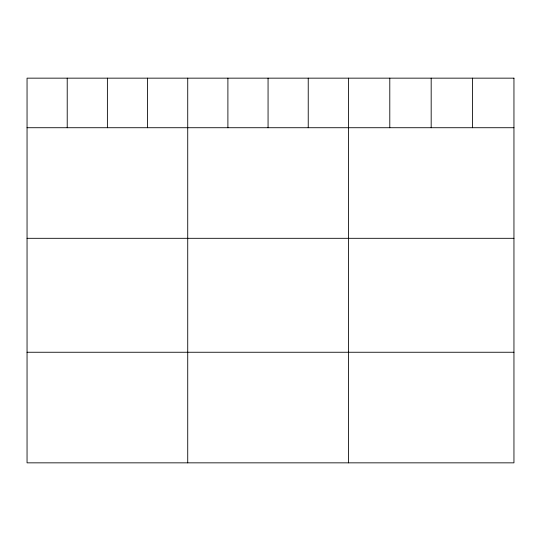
<?xml version="1.0" encoding="UTF-8"?>
<svg xmlns="http://www.w3.org/2000/svg" width="541" height="541" viewBox="0 0 541 541"><rect width="100%" height="100%" fill="white"/><g stroke="black" fill="none" stroke-linecap="round" stroke-linejoin="round"><path stroke-width="0.81" d="M27.05 127.723L513.95 127.723M27.05 238.31L513.95 238.31M27.05 352.252L513.95 352.252M472.563 78.154L472.563 127.723M431.177 78.154L431.177 127.723M389.791 78.154L389.791 127.723M348.404 78.154L348.404 462.846M308.235 78.154L308.235 127.723M268.065 78.154L268.065 127.723M227.896 78.154L227.896 127.723M187.727 78.154L187.727 462.846M147.558 78.154L147.558 127.723M107.389 78.154L107.389 127.723M67.219 78.154L67.219 127.723M513.95 78.154L27.05 78.154L27.05 462.846L513.95 462.846L513.95 78.154"/></g></svg>
